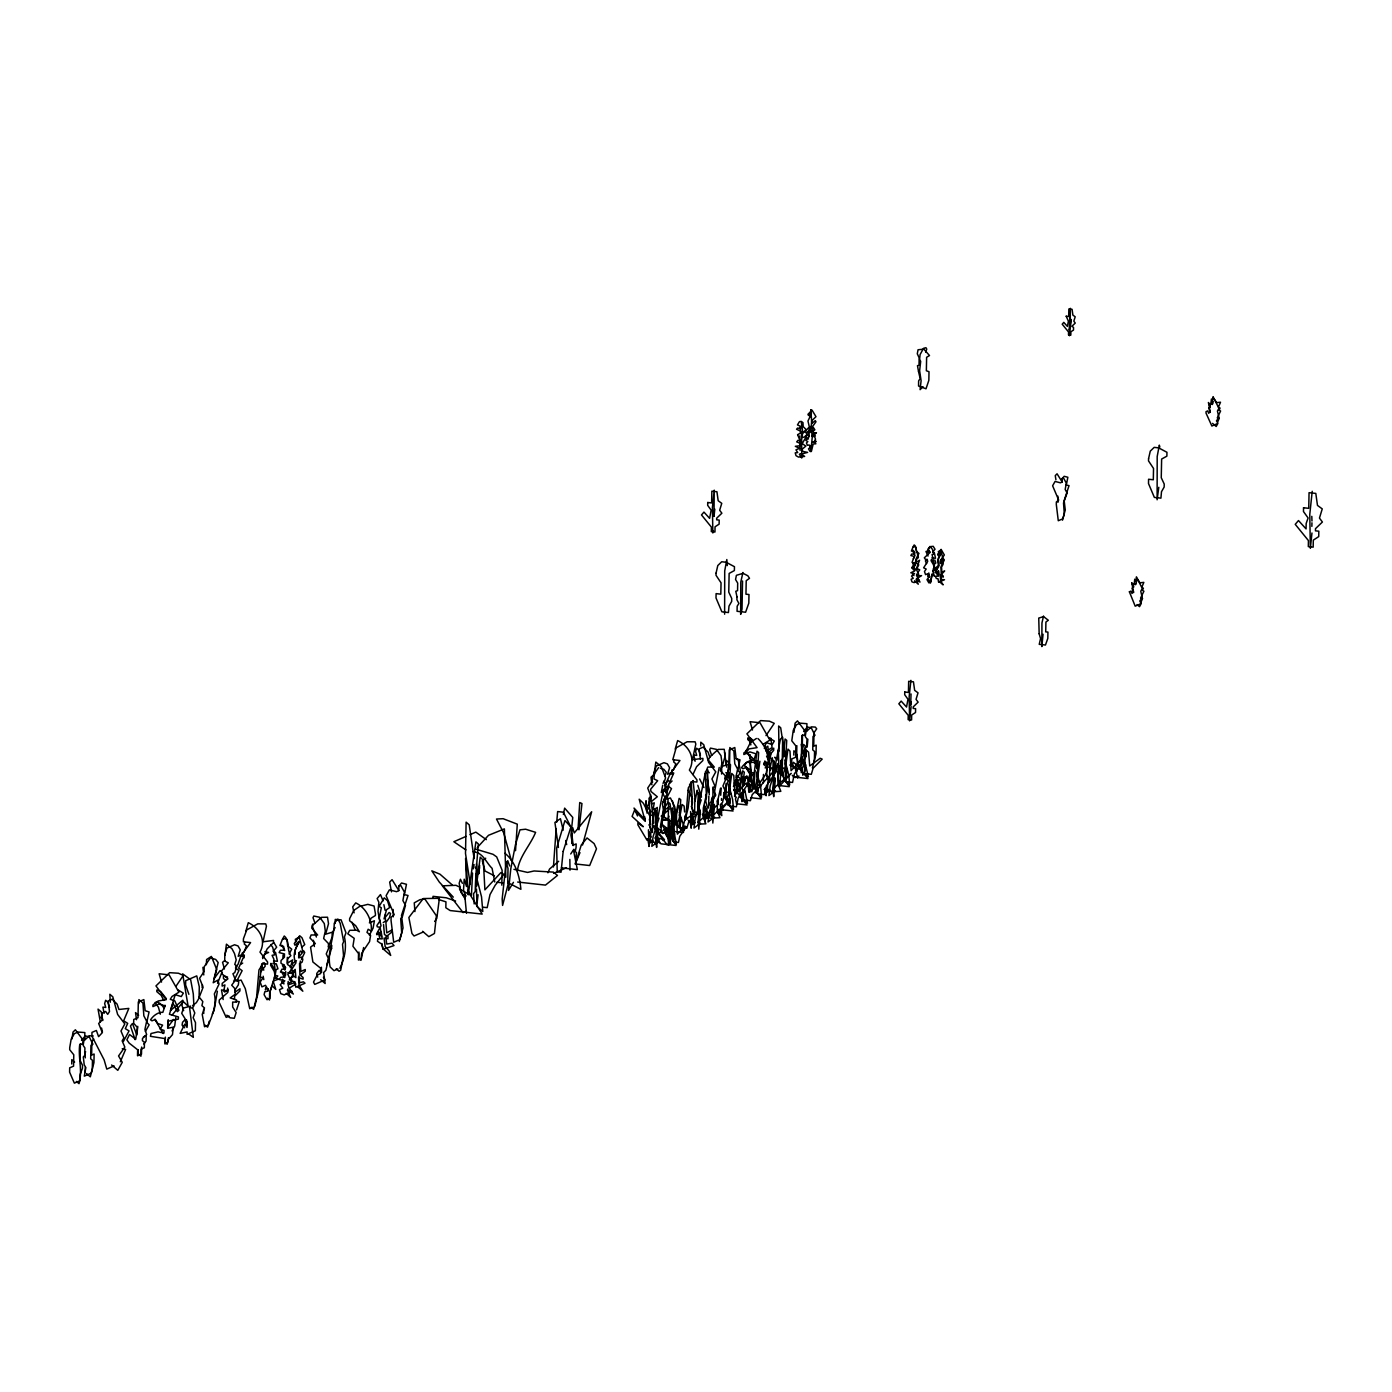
<?xml version="1.0" encoding="UTF-8"?>
<svg xmlns="http://www.w3.org/2000/svg" width="1392" height="1392" viewBox="0 0 1392 1392"><rect width="100%" height="100%" fill="white"/><g stroke="black" fill="none" stroke-linecap="round" stroke-linejoin="round"><path stroke-width="1.5" d="M224.982 955.277L226.426 944.141L231.977 948.735L234.5 953.537L236.188 959.906L234.761 964.447L236.953 966.257L234.761 972.59L232.934 973.721L235.509 980.038L231.698 985.171L234.865 988.616L235.231 994.253L230.202 997.925L236.483 999.961L236.483 1002.17L232.655 1002.049L232.655 1006.973L236.153 1012.576L234.291 1018.283L230.011 1017.796L226.809 1015.151M227.662 988.042L227.662 991L221.502 989.921L223.172 999.56M654.344 773.204L655.806 762.068L661.357 766.661L665.55 777.832L664.141 782.374L666.333 784.183L664.123 790.517L662.296 791.63L664.245 796.381M668.804 821.28L668.821 819.975L666.142 819.401L662.105 819.94L662.035 824.899L665.515 830.485M698.262 811.693L698.784 829.162L700.35 812.58L700.141 810.422L698.836 816.53L698.871 793.162L698.332 809.639M712.304 807.499L712.843 823.072L714.392 806.49L714.2 804.332L712.878 810.44L712.93 787.072M724.623 614.203L724.71 570.929L726.815 559.532L727.268 565.604M71.723 1063.993L71.81 1059.677L74.611 1062.096M80.405 1043.722L80.092 1060.426L82.493 1065.332L82.441 1068.29L80.231 1074.206L79.744 1080.818L74.368 1083.15L69.6 1072.136L69.687 1067.821L73.567 1066.15L73.776 1054.805L69.687 1049.672L69.739 1047.515L71.166 1039.215L74.385 1033.63L78.056 1032.046L84.842 1032.586L84.773 1036.448L81.536 1040.416M85.243 1072.466L85.347 1067.386M138.139 1049.672L138.069 1053.692L140.957 1056.163L141.079 1049.15L144.333 1047.758L144.437 1042.364L142.436 1040.642L142.489 1038.484L146.647 1034.534L144.925 1029.401L146.647 1021.241L143.846 1015.829L142.941 1003.075L138.922 999.63L138.852 1003.545M141.636 1047.062L141.497 1054.075L137.512 1055.797L137.634 1049.759L129.108 1043.06L126.863 1039.789L129.56 1034.517L135.737 1039.285L137.425 1027.505L133.667 1023.277L133.736 1019.501L137.999 1017.639L138.313 1001.996L143.846 999.595L145.186 1010.696L149.066 1011.949L146.752 1022.354L149.153 1024.86L145.377 1031.402M165.352 1037.127L165.248 1042.486L167.249 1044.209L167.893 1039.876L172.469 1034.639L173.287 1027.174L167.666 1028.288L167.788 1021.276L178.367 1019.101L178.402 1016.943L169.424 1014.298L172.973 1003.232L177.358 1011.636L178.872 1010.296L174.818 1000.883L170.259 999.299L172.034 996.463L178.924 992.183L169.076 974.852L159.123 973.774L161.542 982.091M168.206 1019.675L168.084 1026.687L173.582 1019.449M234.535 999.473L234.587 996.237L239.911 990.965L239.946 988.79L235.126 992.113M245.81 931.231L248.298 922.67C259.469 927.942 266.568 940.296 259.991 952.111L267.577 961.959L267.542 964.117L262.966 963.716L258.964 969.928L256.633 996.846L253.64 1009.339L251.221 1007.269M261.679 964.238L258.755 990.077L254.719 1006.538M268.204 988.842L268.169 990.46L265.837 987.694L265.333 989.921M287.361 957.331L287.239 963.281L292.703 959.871L290.267 967.562M287.726 989.033L287.709 990.112L292.25 991.4L284.229 994.88L280.801 993.697L279.479 989.642L282.802 988.198L280.175 984.683L284.821 980.838L279.026 979.481L280.732 977.341L284.942 976.784L285.012 973.008L280.436 972.051L282.002 969.145L284.942 969.319L284.229 965.422L280.975 963.229L281.027 960.532L284.403 957.191L284.473 953.938L279.113 952.58L280.418 950.266L284.49 950.127L283.55 946.351L279.931 945.499L282.298 939.6L284.699 938.556L287.03 939.809L287.657 945.916L291.711 949.17L289.101 954.077M295.156 954.442L295.243 949.936L298.619 942.001M299.123 952.459L299.036 956.774L303.821 950.98L304.726 952.528L301.455 959.366M335.159 923.488L335.246 919.433L341.075 919.851L345.982 932.797L344.433 936.938C346.834 947.256 344.677 958.949 339.857 968.136M358.945 952.024L358.823 958.496L360.963 960.341L361.624 953.398L369.559 941.584L370.585 935.459L366.983 932.344L368.167 929.247L371.333 931.144C372.203 919.851 366.096 907.793 355.726 902.886L352.698 906.871L354.107 912.856M393.153 909.463L393.275 916.841M432.982 897.753L433.016 896.344L446.293 897.805L455.602 901.007M470.252 884.007L465.502 853.522L466.111 822.167L469.226 824.864L474.115 858.638M501.816 885.173L502.112 870.244L496.7 856.915L493.029 854.305L475.82 849.155M505.853 877.186L504.391 828.884L488.505 835.304L477.23 847.606M507.732 883.415L508.01 868.486L505.957 861.474M571.799 843.256L572.06 829.388L563.36 812.197L557.635 811.571L556.713 822.185M655.945 843.256L656.728 811.414L656.676 834.782L657.998 828.675L658.19 830.833L656.641 847.415L655.945 843.256L647.123 838.75M661.078 832.677L661.217 826.204L665.219 808.752L665.446 796.346M663.897 817.4L663.967 814.163L669.291 808.891M665.533 792.205L665.602 788.063L663.392 789.716L657.772 818.165L659.042 818.131L653.092 836.679L651.839 846.301L658.399 841.429M669.448 841.864L673.154 811.64L674.285 812.615L672.353 840.977M675.172 749.157L677.66 740.579C688.831 745.851 695.948 758.205 689.371 770.037L696.957 779.885L696.905 782.043L692.346 781.643L688.327 787.837L686.012 814.772L683.002 827.266M673.658 841.951L673.293 832.781L675.172 818.809L676.616 820.271L677.365 834.139L684.847 826.065L686.256 826.865L679.766 836.331L678.426 842.473L673.658 841.951L676.373 844.283L673.345 827.77M691.058 782.147L688.135 807.986L685.09 820.34M700.733 745.973L700.802 742.197L703.76 744.737L708.598 762.381L715.766 771.847L711.938 778.946L714.844 785.871L713.087 788.759L715.784 795.041L709.52 803.88L713.209 810.248L708.754 818.252L705.674 815.59M707.258 779.224L709.172 792.013M708.615 808.091L708.841 796.085M717.315 800.313L717.245 810.475L718.759 809.361L717.489 812.597M721.613 774.056L721.804 763.721M721.508 800.365L721.543 798.521M722.117 766.922L722.204 762.781M726.415 764.312L726.485 760.537L729.582 763.199L729.878 747.556L733.88 751.001L734.785 763.756L737.603 769.167L735.881 777.328L737.586 782.461L733.427 786.41M726.189 786.776L725.963 798.782L723.562 795.563M734.419 782.6L734.384 784.757L737.151 783.557L737.047 788.951L734.819 791.961M735.289 795.685L735.394 790.291M742.545 580.986L742.023 609.139L740.648 614.377L740.788 582.082L742.928 572.495M749.401 738.943L750.81 744.929M750.218 754.742L750.862 762.816M750.427 744.407L750.549 738.195L752.602 739.97M751.837 791.839L757.004 751.175L758.623 752.55L757.109 779.711L755.473 785.384L755.908 792.97M773.03 792.535L773.813 760.693L773.761 784.061L775.083 777.954L775.274 780.112L773.726 796.694L773.03 792.535L765.913 788.899M774.613 770.837L774.648 768.993L771.968 767.688M779.903 781.573L785.105 738.995L786.724 740.387L785.21 767.531L783.574 773.204L784.009 780.808M781.312 770.837L781.382 766.522M782.391 762.433L782.165 774.439L778.58 769.602M793.266 767.357L793.283 766.052L790.586 765.496M793.997 732.279L795.11 723.161L797.477 720.899L805.028 730.991L804.959 734.854L801.809 735.655L801.461 754.325L803.097 764.869M793.805 755.108L793.892 750.793L796.711 753.211L796.85 745.66M800.383 453.688L799.408 454.297L801.74 458.003L801.618 431.99L802.766 432.181L801.322 422.507M802.505 734.837L802.175 751.541L804.576 756.43M806.299 755.96L805.394 748.026L806.838 746.599L806.995 739.048L805.237 736.49L805.951 731.931L811.414 726.868L815.347 727.094L816.686 728.816L813.989 732.714L813.728 746.216L816.199 745.138L816.043 753.768L813.92 762.155M807.865 739.204L807.186 746.947M1057.885 496.144L1057.99 502.303M1136.359 578.324L1136.394 576.845L1142.258 588.468L1140.761 591.252L1142.258 597.568L1139.804 601.031L1141.249 603.519L1139.509 606.668L1137.09 604.58M1213.041 398.164L1213.058 396.685L1218.922 408.308L1217.426 411.075L1218.94 417.391L1216.486 420.854L1217.93 423.359L1216.19 426.491L1212.554 423.377M1311.873 526.385L1311.943 522.8M282.976 957.592L283.046 955.016M285.725 971.529L285.621 975.131L283.603 972.434M913.343 558.749L915.031 555.408L912.595 550.797M712.373 803.549L712.582 797.372M206.364 964.708L206.59 959.54L211.375 956.426L216.7 969.458L213.202 982.752L217.813 980.125L219.066 984.022L214.351 993.923C217.082 1005.668 211.532 1016.699 207.599 1027.157L204.902 1025.069M654.692 769.341L654.484 774.526L651.021 777.154L651.891 784.757M578.028 829.475L579.733 802.54L581.96 803.549L579.02 829.789M553.442 866.972L556.174 828.553M801.218 772.699L801.479 768.541M515.527 850.686L517.285 824.151L503.104 818.705L496.492 819.035L503.695 832.903L511.316 860.43M720.725 795.284L721.195 788.011M1158.788 487.304L1157.117 499.798L1157.187 456.524L1159.31 445.144L1159.849 447.023M671.066 823.925L671.501 818.392M331.505 948.857L331.783 945.394M575.592 862.883L576.479 852.269M1043.043 634.247L1041.842 646.584L1041.947 623.024L1043.513 616.012M664.61 812.162L664.228 806.525M756.587 791.161L756.935 787.663M911.029 693.947L910.664 705.257L911.064 701.777M479.474 867.494L478.796 873.845L479.666 865.372M674.615 825.63L675.033 821.663L674.546 825.63M911.116 706.423L909.585 720.865L909.167 696.661L910.907 680.34M1311.96 532.997L1310.359 548.361L1309.785 514.292L1312.221 491.306M714.809 509.141L713.992 516.467L714.235 490.158L712.408 507.401L712.843 532.962L713.417 530.735M468.234 894.795L475.907 841.847L478.343 843.935C477.108 859.838 475.507 875.655 475.229 891.419L473.576 893.664L474.167 903.947M742.18 800.765L742.858 795.128M477.091 902.799L478.082 894.743M673.693 840.194L674.528 833.582L673.154 829.284L672.997 818.305L671.048 836.801L665.881 829.162L665.306 831.059L666.229 835.339L669.656 840.838M729.686 803.584L730.156 799.861M757.787 791.404L758.257 787.681M785.888 779.242L787.054 769.933L785.105 763.86L786.132 759.875L785.314 752.219M745.033 780.303L745.52 776.51L744.929 780.651M805.446 757.718L806.403 750.131L805.22 758.414M175.792 1017.535L174.713 1025.974L172.034 1030.967M655.98 840.785L657.111 832.399M698.14 822.533L699.254 814.129C695.513 806.577 699.985 798.242 697.218 790.221L694.799 802.175L694.573 814.181L691.302 806.316M712.182 816.443L713.313 808.056L711.451 800.069L712.443 796.955M773.065 790.064L773.917 783.766M476.221 886.965L480.24 857.141L483.302 860.273L484.903 889.853L500.876 872.627L503.887 874.367L495.221 885.173L490.001 894.569L487.183 907.654L483.111 907.219M759.875 761.267L757.231 780.964L757.735 793.875L764.452 794.606L766.313 785.975L775.483 772.63L773.5 771.499L762.955 782.861M84.599 1039.841L85.138 1035.961L89.105 1036.605L92.916 1044.209L90.932 1045.305L90.671 1058.79L92.464 1060.339L92.307 1068.969L90.323 1076.834L86.513 1073.563M806.681 730.957L807.221 727.076L811.205 727.72L814.999 735.324L813.015 736.42L812.754 749.905L814.564 751.454L814.39 760.084L812.406 767.949M809.918 432.668L810.596 426.491L812.336 435.94L810.927 451.721L810.353 445.51M674.285 821.976L679.139 798.364L680.74 799.739L679.383 818.687L677.782 822.324L678.235 827.492M742.319 788.029L744.302 772.195L742.702 770.82L738.386 791.161M798.747 768.071L799.269 764.782M749.609 778.354L750.88 770.385L744.494 765.878L746.373 762.381L753.42 762.329L756.082 763.843L752.341 757.77L746.286 752.863L746.321 750.706L750.462 742.493L756.378 738.473M202.066 987.52L202.501 984.91M650.186 797.32L650.603 794.71M168.467 1037.632L167.632 1042.747L164.865 1043.948L164.969 1038.589L150.44 1036.309L151.015 1033.525L158.044 1031.855L163.978 1033.108L164.03 1030.411L160.167 1029.14L162.603 1025.138L157.853 1023.572L155.278 1019.414L151.954 1020.841L150.562 1019.797A12.18 7.708 -49.3 0 1 162.829 1012.349L165.039 1005.877L158.949 1003.98L152.894 1006.607L152.929 1004.989L158.201 1000.952L166.135 999.717L155.956 985.919L169.633 972.677L178.437 973.234L183.309 975.409L176.227 985.936M680.149 825.752L681.262 819.053L679.296 815.016L680.288 812.075L679.331 806.125M804.611 771.847L805.446 766.818M660.347 827.144L663.323 809.5L662.453 803.723L667.168 793.84L665.915 789.943L661.304 792.57L662.696 785.227M217.378 991.174L214.072 1010.557L212.297 1014.072M663.166 814.546L663.827 810.666M664.819 804.854L665.48 800.974M724.397 793.492L726.154 783.348M726.85 779.294L728.921 763.355L730.522 764.73L729.008 791.874L727.372 797.546L727.807 805.15M472.549 873.08L471.436 895.543L467.555 890.306M473.315 868.834L474.08 864.571M727.981 776.753L728.712 772.734L729.93 784.218L728.903 788.203L730.852 794.275M755.003 770.594L754.064 786.619L746.791 775.866L745.955 778.546M755.734 766.574L756.813 760.571L758.031 772.038L757.004 776.04L758.953 782.095M783.47 756.413L784.549 750.392M742.963 791.143L741.362 794.78L741.953 801.688M744.181 784.862L745.642 776.962L747.661 778.476L748.844 792.326L759.319 784.636L761.302 785.506L752.219 794.641L750.41 800.696L743.693 799.965L743.102 790.813M714.322 792.97L719.194 767.479M811.188 427.553L811.693 420.819L815.973 416.678L812.058 410.153L807.969 414.294L808.508 415.512L811.449 413.685L807.969 420.993L809.326 426.909L804.872 431.781L806.072 432.581L808.717 431.068L809.257 436.462L807.917 435.348M563.377 814.477L564.647 808.143L572.756 817.435L570.929 835.183L572.738 845.344L576.149 843.9L576.079 847.397L575.14 851.939L573.887 849.224L570.72 853.975M800.087 450.382L799.791 435.87M717.419 801.862L720.517 788.29M649.994 815.451L650.934 811.397L647.35 806.977L651.212 797.077L647.698 788.081L652.222 781.347L652.309 776.492L658.625 767.618M927.768 576.619L928.099 575.192L929.578 576.949L928.812 572.93M517.354 870.87C519.373 856.15 530.091 845.727 535.607 832.346L525.637 829.214L519.964 829.841L515.492 844.544L510.812 868.643L508.515 890.445L513.439 882.319M209.165 1021.293L208.243 1025.156L204.537 1026.757L202.223 1014.42L204.502 1007.93L201.892 1005.65L202.832 1001.596L199.247 997.177L203.11 987.276L199.578 978.28L204.119 971.529L204.206 966.674L210.505 957.818L215.708 959.471L218.179 962.551L213.985 978.767L220.075 970.572L222.128 972.329L221.641 973.547L227.94 978.837L222.198 983.396L222.146 986.093L224.93 984.892L223.764 991.208L224.756 992.026L227.87 989.503L227.818 992.409L219.257 1000.048L219.205 1002.484L226.2 1017.378L229.158 1016.09M678.513 806.194L676.547 814.355L676.39 822.863L673.38 820.393M801.983 756.361L800.852 768.941L793.492 762.294L792.674 764.295L794.014 768.367M137.756 1026.322L136.868 1034.952L132.431 1023.503L130.465 1026.008L135.128 1039.702M799.774 762.746L803.584 744.442L805.185 745.816L803.845 764.782L802.244 768.401L802.836 775.309M508.828 881.484L502.582 905.426L502.164 898.936L505.731 866.659L507.732 860.691L509.663 865.963M780.338 780.581L778.894 786.149L777.745 774.178L778.528 774.892L776.927 770.942L777.397 763.669L778.928 768.488L778.319 749.957L778.928 751.663M326.824 964.743L331.487 948.352L328.408 946.664L332.096 937.216L332.201 932.222L325.641 934.189L328.512 923.679L327.52 917.224L321.465 917.345L312.939 925.071L311.704 928.012L317.62 935.024L311.112 934.972L309.929 937.93L315.34 943.567L310.573 947.134L312.869 961.959L320.63 968.223L320.525 973.617L317.202 975.061L313.513 982.073L314.731 984.388L324.98 979.951L323.379 977.254M723.509 796.833L728.19 780.442L725.093 778.754L728.799 769.306L729.251 749.923L734.802 747.521L736.124 758.623L738.282 760.31L742.441 781.156M399.278 941.514L401.714 933.075L400.687 918.581L402.462 916.406L405.49 905.27L402.897 900.554L404.428 892.185L400.896 885.643L398.912 885.904L398.756 890.723L396.546 891.68L389.395 889.853L386.123 895.648L394.232 914.735L391.117 917.241L391.048 920.477L393.71 942.262L399.748 939.652L403.036 927.942L401.505 915.344L408.03 895.474L404.411 894.638L406.464 884.285L401.557 883.015L398.86 886.095M1062.461 520.19L1064.288 513.839L1063.523 502.982L1067.125 492.994L1065.176 489.462L1066.324 483.181L1063.679 478.274L1062.2 478.465L1062.079 482.084L1060.426 482.815L1055.066 481.441L1052.613 485.791L1058.686 500.093L1056.354 501.973L1056.302 504.409L1058.285 520.747L1062.827 518.781L1065.28 510.011L1064.149 500.546L1069.039 485.651L1066.324 485.025L1067.855 477.265L1064.184 476.308L1062.148 478.604M764.347 748.565L766.157 742.615L772.247 744.494L774.3 741.049L768.662 737.69M575.314 863.945L581.282 845.014L587.041 837.967L594.088 843.569L596.489 848.807L589.669 865.528L575.314 863.945L579.977 852.617M582.552 845.048L591.67 811.762L574.27 832.955L572.721 827.666M236.57 1009.913L239.267 1001.666L236.083 1001.283M244.818 942.401L244.261 943.985L246.454 945.864L244.122 952.024L242.243 953.033L244.122 957.8M674.18 760.328L673.641 761.911L675.833 763.79L673.484 769.933L671.814 770.089L672.858 774.126M715.244 793.788L709.294 812.319L708.041 821.959L714.601 817.069M71.949 1039.006L73.028 1032.064L75.377 1029.802L82.946 1039.876L82.876 1043.739L79.727 1044.539C77.952 1058.024 82.807 1070.761 79.013 1083.672L76.403 1081.427M664.802 776.284L666.281 772.351L663.81 769.289L660.347 768.175M757.892 738.508C764.747 744.877 768.836 753.803 768.019 763.234L764.852 761.32L763.669 764.434L767.288 767.531L766.244 773.674L759.162 783.713M925.628 352.106L926.776 349.131L925.941 347.704L923.522 348.331L920.095 354.56L919.625 359.24L920.686 361.415L919.625 370.707L921.104 380.747L920.095 389.673L923 386.645M165.022 1005.233L163.943 1008.069A12.18 5.725 66.6 0 0 155.051 1002.605L158.444 1007.216L160.289 1014.229M703.447 818.687L704.7 815.451L703.186 816.565L703.36 807.934L707.362 790.499L707.762 769.793L705.553 771.446L699.932 799.913L701.185 799.878L695.234 818.409L693.982 828.049L700.541 823.159M778.389 786.236L779.642 782.983L778.128 784.096L778.302 775.483L782.304 758.031L782.704 737.342L780.477 738.995L774.857 767.444L776.127 767.41L770.176 785.941L768.923 795.58L775.483 790.691M363.625 947.534L361.363 958.775L358.405 960.062L358.527 953.59L352.924 946.264L354.194 938.312L347.809 933.806L349.688 930.308L356.735 930.239L359.397 931.77L355.656 925.68L349.601 920.773L349.636 918.616L353.759 910.42L359.693 906.401L367.836 904.365L374.065 906.001L375.44 913.831L375.405 915.518L371.038 918.198L369.437 922.913L374.431 920.756L373.056 928.203L369.385 935.215M217.535 983.309L221.902 972.416M666.42 791.178L668.752 785.384M669.535 783.452L672.092 780.999M669.047 816.217L668.23 818.2L669.552 822.272M666.263 793.353L668.334 788.498L664.837 785.923L670.579 772.908L667.551 774.213L669.604 767.74L667.377 763.86L663.949 762.694L656.276 766.018L654.188 772.49L654.066 778.998L657.668 780.703L650.586 789.334L651.004 791.474L657.32 796.763L651.578 801.322L651.526 804.019L654.292 802.819L653.126 809.117L654.136 809.953L657.25 807.43L657.198 810.335L651.473 815.434M120.321 1061.8L125.611 1049.411L122.218 1048.802M1217.669 422.002L1219.253 418.296L1217.252 417.931L1220.593 411.04L1219.131 410.17L1220.053 408.082L1218.47 407.073L1220.523 402.218L1216.625 402.636L1213.981 398.634L1212.38 399.33L1212.919 403.419L1212.223 404.55L1211.405 403.419L1210.135 403.976L1210.205 406.655L1208.674 408.134L1210.118 411.719L1208.656 413.302L1207.786 410.866L1206.064 411.614L1206.029 413.093L1211.858 426.022L1216.869 423.847M663.044 783.383L664.228 780.634M547.909 872.784L549.562 869.008L558.679 861.283M312.869 923.975L312.121 925.68L316.384 937.025M932.118 574.565L930.674 582.065L928.847 582.865L926.985 579.629L929.491 576.323L927.838 573.661L925.576 574.652L924.462 571.538L926.185 569.032L923.627 567.814L927.698 561.394L927.176 559.288L925.767 559.897L924.323 557.792L929.856 552.641L927.542 552.102L928.273 548.779L930.569 546.569L933.232 546.343L935.024 549.266L932.744 551.928L934.31 552.607L935.511 558.262L931.787 557.966M262.653 958.601L267.212 948.787L273.493 942.61L273.528 940.453L263.036 941.775L266.446 926.167L265.75 923.888L257.746 923.853L246.749 929.908L243.443 938.765L243.391 941.81L250.595 942.575L242.121 954.094L241.373 956.426L244.383 955.121L238.658 968.119L242.138 970.694L236.744 981.116L241.077 980.055L245.323 988.685L249.725 1008.695L253.048 1007.251M692.938 774.561L696.574 766.714L702.856 760.537L702.908 758.379L692.416 759.701L695.826 744.094L695.13 741.814L687.109 741.779L676.129 747.835L672.771 759.736L679.957 760.502L671.483 772.021L670.753 774.352L673.763 773.03L668.021 786.045L671.518 788.62L666.124 799.043L670.457 797.981L674.685 806.612L675.955 814.233M662.957 801.792L664.889 797.964M333.158 931.352L335.089 927.524M262.897 963.09L261.644 965.491L263.801 970.137M926.202 559.445L925.402 560.976L926.637 563.621M766.992 765.548L769.741 760.276L771.116 752.828L767.792 754.273M123.418 1041.407L129.056 1030.915L125.315 1028.671L127.699 1023.364L123.644 1020.788L128.847 1008.4L118.929 1009.478L117.119 1004.119L112.178 999.247L108.089 1001.022L109.498 1011.479L107.689 1014.333L105.635 1011.462L102.347 1012.889L101.007 1017.569L102.573 1019.71L98.658 1023.468L102.312 1032.655L98.588 1036.657L96.379 1030.48L91.976 1032.377L91.907 1036.153L104.139 1059.886L106.784 1069.108L114.092 1065.941M282.472 939.182L284.264 935.998C290.145 940.853 286.334 949.744 290.876 955.625L287.639 958.827L287.465 964.482L291.433 967.127L291.363 969.685L287.813 974.261L291.398 982.073L287.831 983.204L288.788 987.52L293.347 994.045L287.448 990.112L290.65 997.351L286.3 993.314M913.03 546.969L914.179 544.933L915.292 545.977L918.407 557.496L916.336 559.532L916.232 563.168L918.755 564.856L916.441 569.415L918.737 574.426L916.458 575.157L919.99 582.082L916.214 579.559L918.268 584.205L914.544 580.76M735.376 780.964L740.109 772.786L737.708 770.281L740.022 759.858L736.124 758.623M751.106 777.067L753.542 773.047L748.809 771.499L746.216 767.34L742.893 768.767L741.518 767.723A12.18 7.708 -49.3 0 1 753.768 760.276L755.995 753.803L749.905 751.906L743.85 754.534L743.885 752.898L749.14 748.879L757.091 747.643L746.912 733.845L760.589 720.604L769.393 721.16L774.248 723.335L766 735.62M221.206 971.407L228.288 962.794L224.704 961.072L224.825 954.564L226.913 948.091L234.569 944.768L238.015 945.934L240.242 949.831L238.189 956.287L241.199 954.982L238.032 964.308L235.735 966.848M234.761 990.304L238.31 984.944L238.693 982.126L237.893 979.933L233.56 980.995M664.141 808.23L667.673 802.871L668.073 800.052L667.255 797.842L664.367 798.556M234.43 979.69L238.954 970.572L235.457 967.997M434.635 921.487L436.827 918.302L439.385 898.31L423.272 898.553L408.865 917.485L411.945 933.475L414.05 935.998L423.464 931.909M93.699 1039.006L91.889 1041.599L91.628 1055.101L94.117 1054.022L93.943 1062.653L91.28 1073.128L84.286 1076.173L85.799 1067.542L84.216 1064.845L83.311 1056.928L84.755 1055.484L84.895 1047.932L83.155 1045.375L83.868 1040.833L89.332 1035.752L93.247 1035.979M801.096 426.265L800.191 427.535L800.974 433.591M289.31 979.881L292.946 974.939L292.39 973.687L287.9 972.556M917.659 572.669L919.729 569.85L916.51 568.336L919.573 560.21L916.075 562.385L916.162 558.592L918.946 553.372L916.354 551.284L915.936 547.369L914.457 546.569L912.926 547.23L911.412 551.023L913.709 551.563L914.318 553.964L911.708 554.051L910.873 555.547L914.3 556.417L912.073 562.368L914.144 563.76L914.614 566.266L912.734 566.144L911.725 568.006L914.666 568.615L914.614 571.033L910.82 572.756L914.527 573.626L911.551 576.097L913.239 578.341L911.116 579.263L911.951 581.856L914.144 582.604L919.277 580.394L916.388 578.881L921.574 575.644L917.519 575.905L916.632 574.078M143.863 1044.052L146.09 1041.042L146.195 1035.631L143.428 1036.831M664.541 785.297L668.195 780.373L670.022 782.234M262.479 957.261L264.985 954.025L268.586 952.459L264.985 951.623M260.565 972.051L265.211 966.152L264.41 962.846L262.201 963.803M697.705 822.655L716.288 805.794L704.091 819.209L705.883 823.803L698.297 824.186M711.764 816.565L730.348 799.704L718.133 813.119L719.942 817.713L710.459 818.2M940.54 554.016L937.616 561.011L938.73 566.614L935.006 572.408L935.981 572.947L938.208 570.877L938.643 576.149L935.407 576.253L936.294 578.446L938.051 578.811L938.573 582.291L944.507 579.733L941.062 579.437L940.644 575.192L944.681 570.964L941.845 572.199L941.479 565.517L944.315 560.071L943.741 559.079L940.679 562.803L940.731 560.036L944.333 554.99L941.079 549.335L937.634 554.347L938.086 555.443L940.557 552.972M803.619 731.531L806.855 727.564L806.942 723.701L800.139 723.161L796.468 724.745L793.249 730.313L791.787 740.788L795.859 745.921L795.65 757.265L791.77 758.936L791.683 763.251L793.283 766.922M172.173 1014.959L182.735 1002.397L182.77 1000.239L170.416 1010.54L175.201 994.688L181.291 996.568L183.344 993.122L177.706 989.764M768.401 756.604L773.674 750.323L773.726 748.165L767.549 753.316M759.98 786.48L763.408 782.565L763.442 774.404M665.637 833.39L674.146 824.064L662.957 833.582M689.545 784.583L693.268 780.581M662.975 830.606L665.95 827.84M664.506 810.04L669.326 806.716M224.791 960.515L222.563 962.307L224.46 969.006M811.64 423.586L815.277 420.628L815.973 421.776L812.597 426.509L812.945 431.607M300.568 974.887L305.266 971.146L305.283 969.528L300.863 971.459L300.289 961.019M192.635 1005.494L196.342 1002.692L199.073 998.081L199.282 986.824L196.759 975.896L185.693 980.699L185.606 985.014L188.894 994.306M485.721 858.203L482.311 860.778L485.042 871.009L494.473 875.829M652.987 840.803L650.012 843.03L650.986 831.111L649.507 825.352L650.325 821.228L649.003 798.155L650.725 796.868L653.683 823.142M695.147 822.55L692.155 824.777L693.146 812.858L691.667 807.099L692.468 802.958L691.232 781.852M709.189 816.46L706.214 818.687L707.188 806.768L705.709 801.009L706.527 796.885L705.205 773.795L706.927 772.525L709.311 794.71M770.072 790.082L767.096 792.309L768.088 780.39L766.609 774.631L766.818 762.99M1136.759 581.63L1134.741 579.194L1134.149 584.327M383.2 922.635L385.601 920.93L385.027 915.101M296.444 960.706L292.181 963.751L293.294 966.239M240.799 964.273L242.713 963.073M762.99 744.389L769.88 740.109L760.032 722.761L750.079 721.7L752.498 730.017M767.723 750.288L772.09 747.591L770.75 738.073M289.379 988.111L295.835 983.97L293.886 982.943L289.501 984.405L288.109 981.534M811.64 436.009L816.443 432.808L813.067 433.312M466.042 836.401L453.844 841.725L465.902 849.886M469.957 834.678L475.82 832.12L486.33 839.654M301.786 947.186L304.761 944.576L301.96 937.721L299.663 935.737L294.286 943.567L295 945.272L298.862 941.427L298.828 943.045C294.93 948.422 292.198 956.582 296.009 962.725L290.18 971.807L291.711 972.643L295.191 969.406L295.87 977.619L294.112 976.349L290.806 977.793L292.198 981.221L294.947 981.778L295.765 987.241L305.022 983.222L303.439 981.812L299.645 982.769L299.002 976.123M466.32 911.168L463.084 912.578L442.36 885.817L455.984 885.312L460.056 887.278L460.004 890.08L464.928 897.353M553.564 873.376L566.37 867.825M337.908 968.989L333.993 970.676L330.13 966.901C326.894 952.354 334.08 937.703 334.254 923.227L337.891 919.138L340.187 923.261L343.65 941.705L342.519 944.263L343.528 955.417L340.709 970.224L339.056 971.233L336.22 968.797M798.938 776.023L795.371 777.571L792.292 775.344M718.255 813.52L721.665 812.041L720.082 809.344M670.927 843.134L667.133 844.77L657.424 832.242L665.724 832.921L670.422 842.16M932.884 570.877L936.19 569.711L934.658 569.05L935.755 567.692L934.032 567.257L934.676 563.603L935.842 563.081L934.798 559.932M728.886 764.312L722.326 766.279L725.197 755.752L724.223 749.314L718.15 749.418L709.642 757.144L708.389 760.102L714.305 767.096L707.797 767.062L706.614 770.002L709.311 772.838M190.652 1006.103L183.57 1008.034L181.726 1013.341L187.154 1022.041L187.05 1027.435L184.753 1024.181L180.16 1033.369L187.137 1031.942L187.085 1034.326L195.35 1030.741L195.506 1022.65L193.157 1017.709L194.793 1012.993L192.601 1007.93M765.095 767.897L769.324 767.027L769.358 764.869L763.982 763.286M812.737 442.099L816.269 441.577L815.051 440.394M723.666 792.657L727.685 792.135M764.104 789.473L768.158 789.264M707.275 815.642L703.221 815.851L702.316 814.216M693.233 821.732L689.162 821.941L688.257 820.288M651.073 839.985L647.019 840.194L637.884 824.83L637.919 822.968L643.295 826.726L632.09 816.425L634.474 810.405L645.279 821.367L639.189 799.217L643.435 803.341L650.377 817.104L649.385 819.488L650.603 824.395M654.257 842.543L659.947 842.247M513.926 869.321L527.551 872.419L534.058 870.974L553.372 872.105L557.479 875.429L545.473 885.103L517.685 882.041M737.83 779.903L743.867 779.868M662.035 819.975L665.846 820.097L665.863 817.887L661.13 816.077M85.695 1051.865L84.651 1051.778L85.312 1057.85M273.545 960.95L277.426 961.263L275.546 952.406L273.11 951.345L276.677 947.186L273.876 942.628M783.818 756.43L785.018 756.535L780.703 727.79L778.65 726.015L778.963 750.636M793.196 776.927L807.969 778.563L800.087 769.428L796.659 767.949M778.685 785.506L789.247 786.671L781.417 774.126L771.133 768.332M750.584 797.686L761.146 798.851L753.316 786.289L748.183 783.4M736.525 803.776L747.086 804.941L739.204 795.806M720.377 809.622L733.045 811.014L725.215 798.469M675.068 831.546L683.524 832.468L675.642 823.333L665.324 818.914M655.127 837.41L664.506 839.654L657.442 832.033M561.411 867.86L577.349 869.617L573.574 850.669M496.927 882.232L503.399 882.946M665.463 819.209L668.63 819.592M272.867 963.351L276.312 963.873L277.948 968.797L276.121 969.58L275.129 975.287L277.826 975.966L276.103 978.106L278.487 979.15L273.319 980.96L270.013 991.435L269.874 998.447L267.02 999.7L264.097 994.654L264.793 991.748L268.012 991.087L268.03 989.468L265.454 985.31L261.905 986.858L260.165 981.986L262.862 978.071L260.182 976.801M778.911 770.768L782.339 771.638M473.176 851.747C482.954 852.304 486.017 862.518 492.089 868.347L494.769 881.989M227.575 977.062L223.451 975.775L223.451 978.524L225.452 980.177M733.81 789.699L737.238 790.778M655.058 838.471L659.112 839.741L659.06 842.525L661.096 843.83L676.077 845.483L670.526 836.575L667.116 834.643M438.532 899.51L445.945 901.842L445.84 907.758L450.173 910.559L482.154 914.074L470.322 895.056L459.412 888.914M778.198 758.449L774.613 757.3L777.119 760.015M808.561 438.985L806.455 438.167L805.376 435.731L808.595 435.209L809.013 436.723L805.777 440.342L807.83 441.595L806.455 442.987L807.36 445.266L809.17 445.005L810.509 447.076L808.491 448.868L810.005 451.373L811.466 451.147L813.189 443.996L815.851 443.787L814.111 441.751L815.555 439.263L814.703 436.949L812.058 436.044L812.284 435.104L815.277 435.957L813.05 431.207L814.859 429.815L813.415 427.535L809.448 428.318L808.874 430.441L810.736 431.189L806.316 433.712L807.464 435.365M751.61 739.43L747.782 737.934L747.748 739.552L750.671 742.058M789.786 764.991L793.214 766.47M705.031 815.277L708.441 817.017L704.752 806.768M689.266 820.497L692.694 822.237M507.68 882.58L520.904 889.331C519.703 876.368 515.458 861.752 504.983 853.296M781.573 766.87L787.472 771.116M723.631 795.371L730.295 800.661M661.548 823.977L670.927 831.476M188.86 1034.099L193.331 1037.336L189.573 1007.477L192.148 1008.104L193.888 1005.859L193.297 993.958L190.652 979.69L182.648 973.878L188.111 1006.138L182.909 1001.213L181.9 1005.111L183.64 1010.627M805.724 765.13L803.741 761.111L804.75 758.17L803.445 750.236M743.415 790.447L744.842 791.509M733.932 790.395L739.952 795.319L740.126 786.828L742.562 776.614L743.867 784.549M1062.131 481.945L1057.067 473.802L1055.258 475.629L1055.919 479.753M928.029 556.052L925.976 551.493L928.307 550.693L929.995 552.137L928.325 549.109L929.856 546.482L932.466 549.301L933.736 554.19L932.083 554.468L934.049 563.899L931.352 559.619L931.126 560.802L933.51 564.839L934.258 569.171L933.406 568.441L932.936 571.503L934.467 576.305L932.066 573.956L930.43 583.039L928.708 579.49M938.817 581.16L943.115 584.849L940.627 580.882L940.348 576.097L943.254 577.123L943.289 576.079L941.218 574.322L940.992 567.118L943.08 564.578L942.662 562.96L940.435 563.499L940.487 560.732L941.74 559.097L943.115 559.427L940.801 550.188L938.295 551.632L940.383 554.381L938.243 558.418L939.008 565.309L936.294 567.257L936.99 568.858M803.81 772.925L808.387 776.858L804.35 760.084M785.088 781.051L789.664 784.984L788.812 775.292L784.862 759.962M756.987 793.214L761.563 797.164L760.728 787.454L756.761 772.142M742.928 799.304L747.504 803.236L744.737 789.786M728.886 805.394L733.462 809.326L732.627 799.634L728.66 784.305M717.367 811.762L721.822 815.608L720.325 804.646L722.535 802.366L725.302 790.934L722.935 785.993L725.267 780.46L725.128 775.57L720.325 770.611L721.996 763.147L720.986 755.665L716.497 749.383L710.494 748.113L709.694 749.749L711.712 755.421M679.366 826.848L683.942 830.78L683.054 823.664L679.244 812.336M398.825 890.549L392.074 879.674L389.673 882.11L391.465 891.854M422.576 931.3L428.823 936.659L434.443 933.475L436.392 915.797L424.769 898.884L419.897 899.719L414.259 902.851L414.92 911.586M320.682 979.69L325.136 983.518L323.64 972.556L325.85 970.276L328.599 958.844L326.233 953.92L328.582 948.387L328.425 943.498L323.64 938.521L325.31 931.057L324.301 923.592L319.795 917.311L313.809 916.023L313.009 917.659L315.027 923.331M295.017 972.59L292.598 970.52L293.59 975.514M297.488 986.615L302.847 991.226L298.967 985.014L298.532 977.549L303.073 979.15L303.108 977.532L299.906 974.765L299.541 963.525L302.099 962.15L302.795 959.558L302.151 957.035L298.671 957.87L298.758 953.555L300.707 950.997L302.151 952.25L302.864 951.502L299.228 937.06L295.313 939.322L295.8 941.81M267.421 998.186L269.491 999.961L269.613 992.948L272.066 985.78L275.807 989.434L273.406 981.934L274.154 977.149L275.477 978.298L274.311 971.529L270.587 965.213L270.935 963.368L275.129 970.05L273.824 959.036L272.066 955.33L274.659 954.895L272.675 947.256L270.657 944.524M138.626 1015.273L135.529 1012.61L136.538 1019.727M111.621 1065.019L117.798 1070.326L122.252 1062.322L118.564 1055.954L124.828 1047.115L122.148 1040.833L123.888 1037.945L120.982 1031.02L124.81 1023.92L117.641 1014.455L112.804 996.811L109.846 994.271L110.299 1002.24M736.507 775.327L741.327 779.537M662.018 831.772L656.311 826.796L652.483 825.212L656.015 830.502M452.139 884.825L439.976 874.193L431.816 870.835L439.35 882.128L453.287 897.144M797.546 765.913L795.963 764.469L795.528 770.02L797.181 770.785L796.346 772.56L797.633 778.041M912.421 574.183L913.952 575.609M281.515 981.691L283.933 983.918L282.541 979.202M697.427 792.918L701.481 797.024L697.81 785.297M184.649 1027.801L182.074 1025.121L182.561 1022.285L184.91 1019.779L186.859 1025.539L186.563 1019.831M725.876 772.595L728.381 775.414M736.09 781.678L740.962 787.576M166.396 998.708L160.654 991.522L156.826 990.008L156.791 991.626L161.194 995.402L163.821 1000.448M750.74 779.816L752.985 782.739M913.204 550.258L915.083 553.024M746.512 783L749.766 787.82M645.227 819.888L634.021 808.056L637.519 815.956M742.18 789.055L744.372 792.448M747.26 784.566L750.166 789.212M465.328 899.145L461.117 892.429L459.169 883.311L460.421 879.257L462.37 883.311M285.725 967.858L283.62 964.465L282.454 965.613L284.908 970.05M913.378 569.833L912.299 567.518L915.049 569.972L913.013 563.882L913.761 563.151L915.118 565.326L914.822 562.385M284.664 977.602L281.341 971.285M745.816 767.253L751.071 776.162M154.877 1019.327L163.247 1033.577M698.105 806.525L699.793 809.605M685.734 815.695L687.422 818.757M281.776 945.168L284.664 950.562M766.557 756.204L768.314 759.562L769.828 758.222L765.774 748.809M764.869 761.215L766.609 764.66M699.637 778.981L703.987 787.594M688.187 790.238L692.537 798.834L691.528 801.235L692.346 804.506M776.179 766.366L774.892 763.686L774.056 766.366L775.361 772.386M379.772 938.086L378.102 931.944L381.478 936.503L380.173 927.403L377.249 926.794L376.919 925.523L379.755 921.243L377.998 911.36L378.868 902.277L377.145 898.553L380.468 894.569L383.078 900.885M774.196 781.678C770.455 774.126 774.926 765.791 772.16 757.753L769.741 769.706L769.498 781.712L766.226 773.848M810.248 416.539L810.875 409.666L811.693 422.333M675.572 822.463L674.111 818.966L675.52 820.166L675.642 814.076L672.371 800.713M649.142 824.569L652.413 832.433L652.639 820.427L655.075 808.474L655.771 829.301M748.757 754.394L751.054 760.102M352.072 922.304L355.117 929.908M661.931 837.462L663.131 840.524M691.354 814.616L694.399 823.107M649.211 832.886L650.534 836.418M651.943 780.233L652.622 782.147M709.885 757.405L708.058 752.045L703.117 747.173L699.045 748.948L700.454 759.406M705.152 807.256L707.745 814.964M691.111 813.328L693.059 819.122M648.95 831.598L650.899 837.375M756.639 767.827L756.917 768.715M475.333 867.077L475.768 868.417M475.733 874.28L481.528 896.813L482.798 911.516L477.004 906.54L476.482 888.983M1212.919 401.836L1211.423 399.034L1210.831 404.167M700.437 755.351L698.975 750.236L696.592 748.2L695.6 751.541L696.713 755.386L693.86 755.056L695.078 761.285M109.481 1007.425L108.019 1002.31L105.653 1000.274L104.644 1003.615L105.757 1007.46L102.904 1007.129L104.139 1013.359M317.707 977.132L316.715 973.53L319.133 970.415L321.552 972.486L321.395 967.214M750.793 760.397L749.401 755.143L746.008 750.532A12.18 5.725 66.6 0 1 747.904 750.079M100.294 1021.798L98.049 1009.113L101.233 1011.862L102.799 1020.527M705.587 795.145L706.388 798.416M737.812 780.808L739.204 786.532M563.203 830.154L560.437 818.687L554.921 822.446L558.436 847.467M565.691 840.49L566.701 844.631M383.879 904.643L385.097 910.298M1210.327 412.38L1208.447 402.497L1210.309 406.969M1133.662 592.54L1131.766 582.674L1133.627 587.146M101.581 1028.044L102.451 1032.22M801.253 744.355L802.906 752.689M937.181 574.792L936.555 571.59L938.904 574.948L938.713 571.051M736.751 804.419L735.463 798.938L736.298 797.146L734.628 796.398L735.08 790.847L736.664 792.292L735.933 780.355L737.516 792.274M381.826 943.515L382.817 948.648L390.7 955.434L389.099 950.91L385.166 946.577L384.018 938.104L387.985 938.73L388.02 936.572L384.47 934.537L383.548 924.636M780.721 760.45L781.434 764.365M670.526 829.649L668.282 817.104L668.56 802.418L670.022 803.671L672.875 823.455M263.175 976.227L263.784 979.62M764.887 788.255L766.139 795.737L765.844 788.272M704.004 814.633L705.257 822.115L704.648 805.463M689.945 820.723L691.215 828.205L690.589 811.553M644.67 816.686L645.279 820.358M647.802 838.976L649.055 846.458L648.446 829.806M313.409 940.279L314.383 946.525M755.699 761.407L756.326 765.687M750.131 791.944L749.644 786.358L750.427 787.054L748.826 783.104L749.296 775.831L750.827 780.668L750.218 762.137L752.446 788.272M724.501 752.15L726.676 767.149M727.598 773.587L728.225 777.867M768.767 758.101L770.472 770.368M695.252 800.783L693.042 780.599M780.286 774.039L779.659 766.209M468.495 894.308L465.624 858.446L466.529 886.513L464.215 879.205L463.501 890.236L465.92 896.222L464.737 895.143L466.477 913.274M476.725 886.043L475.907 879.518L477.456 873.463L476.429 863.806M571.816 834.017L573.191 845.588M202.919 967.353L203.789 974.939M722.03 804.124L722.692 810.492M684.603 811.954L684.098 806.02L682.063 804.489L679.54 818.339L680.131 827.492L686.83 828.24L688.657 822.185L697.74 813.032L695.739 812.162L685.264 819.871L684.934 815.921M768.61 756.1L767.827 746.147L766.105 747.417L766.226 751.367M797.407 763.895L796.816 753.977L798.416 765.896M647.036 813.154L646.01 800.731L646.41 810.788M673.954 819.801L672.371 807.899L672.649 813.781M1311.803 516.345L1311.977 520.991M718.081 799.304L718.237 804.576M203.65 1009.304L203.754 1013.515M569.85 859.438L570.024 870.174M667.916 836.609L668.734 845.101L670.109 839.846L668.334 819.418L667.916 836.609M707.728 502.495L707.675 505.331L711.138 510.151L709.624 518.363L703.952 512.099L701.498 514.936L711.399 527.116L711.312 531.64L714.949 532.04L715.053 526.785L719.125 524.14L719.194 520.086L716.671 519.808L716.689 518.189L721.874 513.196L719.664 510.255L721.752 503.347L718.185 500.737L716.932 491.741L711.851 491.185L711.643 502.93L707.728 502.495M716.062 573.139L716.027 575.296L721.039 582.83L720.812 594.158L716.097 593.636L716.01 597.968L721.874 611.819L728.434 612.55L728.99 606.129L731.67 601.431L731.722 598.456L728.764 592.122L729.13 573.434L734.384 570.563L734.454 566.701L726.154 562.264L721.682 561.759L717.785 565.552L716.062 573.139M729.791 798.416L729.634 806.055L736.351 806.786L738.212 798.138L747.382 784.81L745.399 783.679L734.854 795.041L733.793 775.518L731.774 773.447L729.13 793.144L729.791 798.416M736.977 596.82L736.925 599.795L738.891 603.432L737.168 606.199L737.064 611.297L745.607 612.236L748.809 603.154L748.983 594.523L745.955 594.193L746.216 580.708L749.505 578.306L747.852 575.783L743.05 573.33L736.403 575.314L735.55 579.507L737.69 583.091L737.551 590.643L735.794 591.269L736.977 596.82M785.993 774.074L785.836 781.695L792.553 782.443L794.414 773.795L803.584 760.467L801.601 759.319L791.056 770.698L789.995 751.158L787.976 749.105L785.332 768.784L785.993 774.074M804.68 768.193L804.576 773.587L811.292 774.317L813.102 768.262L822.185 759.127L820.201 758.257L809.726 765.965L808.561 752.098L806.525 750.584L803.984 764.434L804.68 768.193M904.748 692.015L904.696 694.695L907.967 699.271L906.54 707.049L901.163 701.098L898.849 703.795L908.228 715.331L908.141 719.612L911.586 719.995L911.673 715.018L915.536 712.495L915.605 708.667L913.204 708.406L913.239 706.875L918.128 702.142L916.04 699.358L918.024 692.833L914.648 690.345L913.448 681.836L908.663 681.314L908.437 692.433L904.748 692.015M918.511 371.473L920.147 378.52L918.633 380.921L918.546 386.019L926.011 388.786L928.847 380.347L929.003 371.716L926.359 370.742L926.62 357.257L929.508 355.552L923.87 349.166L918.059 349.757L917.293 353.777L919.155 357.831L919.016 365.383L917.467 365.644L918.511 371.473M1039.163 633.778L1040.555 638.597L1039.232 644.339L1045.462 645.018L1047.811 638.406L1047.932 632.09L1045.723 631.864L1045.914 622.015L1048.315 620.258L1043.6 616.621L1038.745 618.083L1039.163 633.778M1066.202 316.228L1068.377 321.134L1067.403 326.389L1063.784 322.37L1062.218 324.197L1068.551 331.992L1068.499 334.88L1070.813 335.141L1070.883 331.766L1073.493 330.078L1073.545 327.485L1071.944 326.267L1075.25 323.066L1073.841 321.187L1075.181 316.784L1072.884 315.097L1072.084 309.355L1068.847 308.989L1068.691 316.506L1066.202 316.228M1069.213 329.365L1069.474 335.733L1071.074 320.351L1070.866 319.307L1070.204 325.171L1070.361 308.328L1069.213 329.365M1129.382 591.791L1135.193 606.181L1140.205 604.024L1142.571 598.473L1140.57 598.108L1143.911 591.217L1142.449 590.33L1143.389 588.259L1141.805 587.25L1143.841 582.378L1139.961 582.813L1137.299 578.794L1135.698 579.49L1136.255 583.596L1135.541 584.71L1134.741 583.596L1133.453 584.153L1133.54 586.815L1131.992 588.294L1133.436 591.896L1131.974 593.462L1131.104 591.043L1129.382 591.791M1148.557 458.751L1148.522 460.909L1153.533 468.443L1153.307 479.77L1148.574 479.248L1148.504 483.563L1154.368 497.431L1160.928 498.145L1161.485 491.741L1164.164 487.026L1164.217 484.051L1161.259 477.717L1161.624 459.047L1166.879 456.158L1166.948 452.296L1158.649 447.859L1154.177 447.371L1150.262 451.165L1148.557 458.751M1303.538 507.749L1303.469 511.525L1308.08 517.963L1306.166 523.514L1306.061 528.908L1298.492 520.556L1295.239 524.332L1308.428 540.583L1308.323 546.621L1313.178 547.143L1313.3 540.131L1318.729 536.599L1318.833 531.205L1315.457 530.839L1315.492 528.682L1322.4 522.017L1319.459 518.102L1322.243 508.898L1317.476 505.4L1315.805 493.412L1309.054 492.681L1308.741 508.324L1303.538 507.749M797.616 434.669L800.156 440.986L797.981 440.324L796.694 441.873L800.052 443.352L799.826 445.736L795.319 446.31L799.565 448.294L795.946 449.842L797.738 452.574L795.215 452.852L796.015 455.671L798.503 457.081L804.628 456.419L801.374 454.053L807.621 452.383L802.888 451.443L801.983 449.355L805.864 446.101L802.21 443.613L806.333 436.479L802.123 437.593L802.471 433.852L806.055 429.502L803.184 426.648L802.993 422.646L801.322 421.411L799.478 421.619L797.459 424.908L800.122 426.143L800.644 428.719L797.616 428.023L796.537 429.241L800.47 431.137L800.278 433.19L797.616 434.669M563.151 851.452L561.046 872.21L557.218 871.792L556.678 848.006L564.943 820.584L570.929 826.935L563.151 851.452M377.754 938.782L377.493 941.288L381.826 944.194L383.183 949.327L394.006 945.568L392.074 943.15L386.75 944.054L385.775 937.06L391.448 932.362L391.691 930.117L386.732 932.849L385.897 922.531L389.499 917.572L390.56 913.5L389.151 912.473L384.018 918.877L386.541 909.724L389.638 907.549L387.498 900.746L384.262 897.857L379.129 906.366L381.304 907.81L379.303 918.146L381.025 925.767L376.571 933.91L376.936 934.763L381.112 931.422L382.243 938.869L377.754 938.782M775.257 786.932L771.342 791.822L780.825 791.335L779.015 786.741L791.23 773.326L775.257 786.932"/></g></svg>
